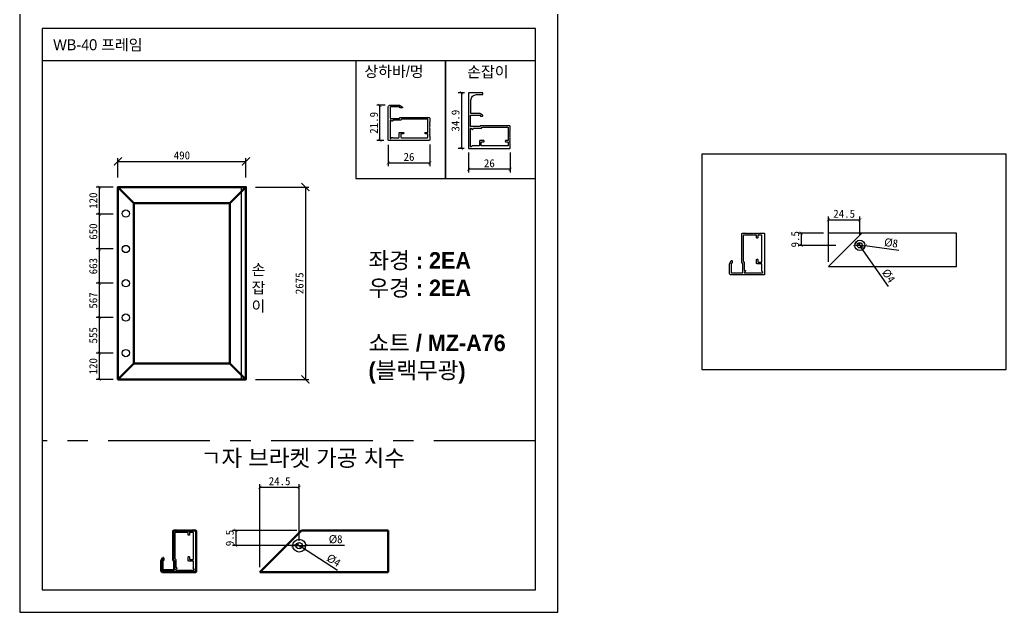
# Model space of a CAD drawing. Header units: millimetres. Extents: x -44117 to 256353, y -2095463 to 65325.
# Drawn here: x 81796 to 84876, y 23585 to 25434 of the extents above; entities that cross this region are included whole.
import ezdxf

# ---------------------------------------------------------------- set-up
doc = ezdxf.new("R2010")
doc.units = ezdxf.units.MM
doc.header["$LTSCALE"] = 10
doc.linetypes.add('CENTER', pattern=[50.8, 31.75, -6.35, 6.35, -6.35])
doc.layers.add('Layer1', color=7, linetype='Continuous', lineweight=70)
doc.dimstyles.new('ISO-25', dxfattribs={"dimtxt": 2.5, "dimasz": 2.5, "dimexe": 1, "dimexo": 1, "dimtad": 1, "dimtxsty": 'Standard', "dimblk": 'ARCHTICK', "dimcen": 2.5, "dimadec": 0, "dimazin": 0, "dimtfac": 1, "dimtmove": 0, "dimatfit": 3, "dimfxl": 0, "dimarcsym": 0})

# ---------------------------------------------------------------- blocks, each defined once
blk = doc.blocks.new('_ArchTick')
at = {"color": 0, "linetype": 'ByBlock', "const_width": 0.15}
blk.add_lwpolyline([(-0.5, -0.5), (0.5, 0.5)], dxfattribs=at)
blk = doc.blocks.new('*D1830')
at = {"color": 0, "lineweight": -2}
for p, q in [((82102.4, 24941.7), (82102.4, 25001.9)), ((82102.4, 24991.9), (82502.4, 24991.9)), ((82502.4, 24941.7), (82502.4, 25001.9))]:
    blk.add_line(p, q, dxfattribs=at)
at = {"layer": 'Defpoints', "color": 0}
for p in [(82502.4, 24991.9), (82102.4, 24911.7), (82502.4, 24911.7)]:
    blk.add_point(p, dxfattribs=at)
at = {"color": 0, "lineweight": -2, "xscale": 25, "yscale": 25, "zscale": 25, "rotation": 180}
blk.add_blockref('_ArchTick', (82102.4, 24991.9), dxfattribs=at)
at = {"color": 0, "lineweight": -2, "xscale": 25, "yscale": 25, "zscale": 25}
blk.add_blockref('_ArchTick', (82502.4, 24991.9), dxfattribs=at)
at = {"color": 0, "insert": (82302.4, 25010.7), "char_height": 25, "attachment_point": 5}
blk.add_mtext('490', dxfattribs=at)
blk = doc.blocks.new('*D1823')
at = {"color": 0, "lineweight": -2}
for p, q in [((82532.4, 24911.7), (82698.3, 24911.7)), ((82688.3, 24911.7), (82688.3, 24311.7)), ((82532.4, 24311.7), (82698.3, 24311.7))]:
    blk.add_line(p, q, dxfattribs=at)
at = {"layer": 'Defpoints', "color": 0}
for p in [(82502.4, 24911.7), (82502.4, 24311.7), (82688.3, 24311.7)]:
    blk.add_point(p, dxfattribs=at)
at = {"color": 0, "lineweight": -2, "xscale": 25, "yscale": 25, "zscale": 25}
for p, rotation in [((82688.3, 24911.7), 90), ((82688.3, 24311.7), 270)]:
    blk.add_blockref('_ArchTick', p, dxfattribs=dict(at, rotation=rotation))
at = {"color": 0, "insert": (82669.6, 24611.7), "char_height": 25, "attachment_point": 5, "rotation": 90}
blk.add_mtext('2675', dxfattribs=at)
blk = doc.blocks.new('*D1824')
at = {"color": 0, "lineweight": -2}
for p, q in [((82087.4, 24911.7), (82034.5, 24911.7)), ((82044.5, 24911.7), (82044.5, 24827.4)), ((82087.4, 24827.4), (82034.5, 24827.4))]:
    blk.add_line(p, q, dxfattribs=at)
at = {"layer": 'Defpoints', "color": 0}
for p in [(82102.4, 24911.7), (82044.5, 24827.4), (82102.4, 24827.4)]:
    blk.add_point(p, dxfattribs=at)
at = {"color": 0, "lineweight": -2, "xscale": 10, "yscale": 10, "zscale": 10}
for p, rotation in [((82044.5, 24911.7), 90), ((82044.5, 24827.4), 270)]:
    blk.add_blockref('_ArchTick', p, dxfattribs=dict(at, rotation=rotation))
at = {"color": 0, "insert": (82025.7, 24869.5), "char_height": 25, "attachment_point": 5, "rotation": 90}
blk.add_mtext('120', dxfattribs=at)
blk = doc.blocks.new('*D1825')
at = {"color": 0, "lineweight": -2}
for p, q in [((82087.4, 24827.4), (82034.5, 24827.4)), ((82044.5, 24827.4), (82044.5, 24718.7)), ((82087.4, 24718.7), (82034.5, 24718.7))]:
    blk.add_line(p, q, dxfattribs=at)
at = {"layer": 'Defpoints', "color": 0}
for p in [(82102.4, 24827.4), (82044.5, 24718.7), (82102.4, 24718.7)]:
    blk.add_point(p, dxfattribs=at)
at = {"color": 0, "lineweight": -2, "xscale": 10, "yscale": 10, "zscale": 10}
for p, rotation in [((82044.5, 24827.4), 90), ((82044.5, 24718.7), 270)]:
    blk.add_blockref('_ArchTick', p, dxfattribs=dict(at, rotation=rotation))
at = {"color": 0, "insert": (82025.7, 24773), "char_height": 25, "attachment_point": 5, "rotation": 90}
blk.add_mtext('650', dxfattribs=at)
blk = doc.blocks.new('*D1826')
at = {"color": 0, "lineweight": -2}
for p, q in [((82087.4, 24718.7), (82034.5, 24718.7)), ((82044.5, 24718.7), (82044.5, 24611.7)), ((82087.4, 24611.7), (82034.5, 24611.7))]:
    blk.add_line(p, q, dxfattribs=at)
at = {"layer": 'Defpoints', "color": 0}
for p in [(82102.4, 24718.7), (82044.5, 24611.7), (82102.4, 24611.7)]:
    blk.add_point(p, dxfattribs=at)
at = {"color": 0, "lineweight": -2, "xscale": 10, "yscale": 10, "zscale": 10}
for p, rotation in [((82044.5, 24718.7), 90), ((82044.5, 24611.7), 270)]:
    blk.add_blockref('_ArchTick', p, dxfattribs=dict(at, rotation=rotation))
at = {"color": 0, "insert": (82025.7, 24665.2), "char_height": 25, "attachment_point": 5, "rotation": 90}
blk.add_mtext('663', dxfattribs=at)
blk = doc.blocks.new('*D1827')
at = {"color": 0, "lineweight": -2}
for p, q in [((82087.4, 24611.7), (82034.5, 24611.7)), ((82044.5, 24611.7), (82044.5, 24504.6)), ((82087.4, 24504.6), (82034.5, 24504.6))]:
    blk.add_line(p, q, dxfattribs=at)
at = {"layer": 'Defpoints', "color": 0}
for p in [(82102.4, 24611.7), (82044.5, 24504.6), (82102.4, 24504.6)]:
    blk.add_point(p, dxfattribs=at)
at = {"color": 0, "lineweight": -2, "xscale": 10, "yscale": 10, "zscale": 10}
for p, rotation in [((82044.5, 24611.7), 90), ((82044.5, 24504.6), 270)]:
    blk.add_blockref('_ArchTick', p, dxfattribs=dict(at, rotation=rotation))
at = {"color": 0, "insert": (82025.7, 24558.1), "char_height": 25, "attachment_point": 5, "rotation": 90}
blk.add_mtext('567', dxfattribs=at)
blk = doc.blocks.new('*D1828')
at = {"color": 0, "lineweight": -2}
for p, q in [((82087.4, 24504.6), (82034.5, 24504.6)), ((82044.5, 24504.6), (82044.5, 24394.1)), ((82087.4, 24394.1), (82034.5, 24394.1))]:
    blk.add_line(p, q, dxfattribs=at)
at = {"layer": 'Defpoints', "color": 0}
for p in [(82102.4, 24504.6), (82044.5, 24394.1), (82102.4, 24394.1)]:
    blk.add_point(p, dxfattribs=at)
at = {"color": 0, "lineweight": -2, "xscale": 10, "yscale": 10, "zscale": 10}
for p, rotation in [((82044.5, 24504.6), 90), ((82044.5, 24394.1), 270)]:
    blk.add_blockref('_ArchTick', p, dxfattribs=dict(at, rotation=rotation))
at = {"color": 0, "insert": (82025.7, 24449.4), "char_height": 25, "attachment_point": 5, "rotation": 90}
blk.add_mtext('555', dxfattribs=at)
blk = doc.blocks.new('*D1831')
at = {"color": 0, "lineweight": -2}
for p, q in [((82087.4, 24394.1), (82034.5, 24394.1)), ((82044.5, 24394.1), (82044.5, 24311.7)), ((82087.4, 24311.7), (82034.5, 24311.7))]:
    blk.add_line(p, q, dxfattribs=at)
at = {"layer": 'Defpoints', "color": 0}
for p in [(82102.4, 24394.1), (82044.5, 24311.7), (82102.4, 24311.7)]:
    blk.add_point(p, dxfattribs=at)
at = {"color": 0, "lineweight": -2, "xscale": 10, "yscale": 10, "zscale": 10}
for p, rotation in [((82044.5, 24394.1), 90), ((82044.5, 24311.7), 270)]:
    blk.add_blockref('_ArchTick', p, dxfattribs=dict(at, rotation=rotation))
at = {"color": 0, "insert": (82025.7, 24352.9), "char_height": 25, "attachment_point": 5, "rotation": 90}
blk.add_mtext('120', dxfattribs=at)
blk = doc.blocks.new('*D1829')
at = {"color": 0, "lineweight": -2}
for p, q in [((82946.5, 25044), (82946.5, 24977.1)), ((83076.5, 25045), (83076.5, 24977.1)), ((82946.5, 24987.1), (83076.5, 24987.1))]:
    blk.add_line(p, q, dxfattribs=at)
at = {"layer": 'Defpoints', "color": 0}
for p in [(82946.5, 25059), (83076.5, 25060), (83076.5, 24987.1)]:
    blk.add_point(p, dxfattribs=at)
at = {"color": 0, "lineweight": -2, "xscale": 10, "yscale": 10, "zscale": 10, "rotation": 180}
blk.add_blockref('_ArchTick', (82946.5, 24987.1), dxfattribs=at)
at = {"color": 0, "lineweight": -2, "xscale": 10, "yscale": 10, "zscale": 10}
blk.add_blockref('_ArchTick', (83076.5, 24987.1), dxfattribs=at)
at = {"color": 0, "insert": (83011.5, 25005.9), "char_height": 25, "attachment_point": 5}
blk.add_mtext('26', dxfattribs=at)
blk = doc.blocks.new('*D1832')
at = {"color": 0, "lineweight": -2}
for p, q in [((82936.5, 25167), (82910.6, 25167)), ((82920.6, 25057.5), (82920.6, 25167)), ((82933, 25057.5), (82910.6, 25057.5))]:
    blk.add_line(p, q, dxfattribs=at)
at = {"layer": 'Defpoints', "color": 0}
for p in [(82920.6, 25167), (82951.5, 25167), (82948, 25057.5)]:
    blk.add_point(p, dxfattribs=at)
at = {"color": 0, "lineweight": -2, "xscale": 10, "yscale": 10, "zscale": 10}
for p, rotation in [((82920.6, 25167), 90), ((82920.6, 25057.5), 270)]:
    blk.add_blockref('_ArchTick', p, dxfattribs=dict(at, rotation=rotation))
at = {"color": 0, "insert": (82901.9, 25112.3), "char_height": 25, "attachment_point": 5, "rotation": 90}
blk.add_mtext('21.9', dxfattribs=at)
blk = doc.blocks.new('*D1833')
at = {"color": 0, "lineweight": -2}
for p, q in [((83184.8, 25206.4), (83165.3, 25206.4)), ((83175.3, 25206.4), (83175.3, 25031.9)), ((83183.8, 25031.9), (83165.3, 25031.9))]:
    blk.add_line(p, q, dxfattribs=at)
at = {"layer": 'Defpoints', "color": 0}
for p in [(83199.8, 25206.4), (83175.3, 25031.9), (83198.8, 25031.9)]:
    blk.add_point(p, dxfattribs=at)
at = {"color": 0, "lineweight": -2, "xscale": 10, "yscale": 10, "zscale": 10}
for p, rotation in [((83175.3, 25206.4), 90), ((83175.3, 25031.9), 270)]:
    blk.add_blockref('_ArchTick', p, dxfattribs=dict(at, rotation=rotation))
at = {"color": 0, "insert": (83156.6, 25119.1), "char_height": 25, "attachment_point": 5, "rotation": 90}
blk.add_mtext('34.9', dxfattribs=at)
blk = doc.blocks.new('*D1834')
at = {"color": 0, "lineweight": -2}
for p, q in [((83197.3, 25019.4), (83197.3, 24957.4)), ((83327.3, 25019.4), (83327.3, 24957.4)), ((83327.3, 24967.4), (83197.3, 24967.4))]:
    blk.add_line(p, q, dxfattribs=at)
at = {"layer": 'Defpoints', "color": 0}
for p in [(83197.3, 25034.4), (83327.3, 25034.4), (83197.3, 24967.4)]:
    blk.add_point(p, dxfattribs=at)
at = {"color": 0, "lineweight": -2, "xscale": 10, "yscale": 10, "zscale": 10, "rotation": 180}
blk.add_blockref('_ArchTick', (83197.3, 24967.4), dxfattribs=at)
at = {"color": 0, "lineweight": -2, "xscale": 10, "yscale": 10, "zscale": 10}
blk.add_blockref('_ArchTick', (83327.3, 24967.4), dxfattribs=at)
at = {"color": 0, "insert": (83262.3, 24986.1), "char_height": 25, "attachment_point": 5}
blk.add_mtext('26', dxfattribs=at)
blk = doc.blocks.new('*D1837')
at = {"color": 0, "lineweight": -2}
for p, q in [((84321, 24679.1), (84321, 24819.7)), ((84321, 24809.7), (84419, 24809.7)), ((84419, 24761.1), (84419, 24819.7))]:
    blk.add_line(p, q, dxfattribs=at)
at = {"layer": 'Defpoints', "color": 0}
for p in [(84419, 24809.7), (84419, 24746.1), (84321, 24664.1)]:
    blk.add_point(p, dxfattribs=at)
at = {"color": 0, "lineweight": -2, "xscale": 10, "yscale": 10, "zscale": 10, "rotation": 180}
blk.add_blockref('_ArchTick', (84321, 24809.7), dxfattribs=at)
at = {"color": 0, "lineweight": -2, "xscale": 10, "yscale": 10, "zscale": 10}
blk.add_blockref('_ArchTick', (84419, 24809.7), dxfattribs=at)
at = {"color": 0, "insert": (84370, 24828.5), "char_height": 25, "attachment_point": 5}
blk.add_mtext('24.5', dxfattribs=at)
blk = doc.blocks.new('*D1836')
at = {"color": 0, "lineweight": -2}
for p, q in [((84306, 24768.1), (84226, 24768.1)), ((84236, 24768.1), (84236, 24730.1)), ((84344, 24730.1), (84226, 24730.1))]:
    blk.add_line(p, q, dxfattribs=at)
at = {"layer": 'Defpoints', "color": 0}
for p in [(84321, 24768.1), (84236, 24730.1), (84359, 24730.1)]:
    blk.add_point(p, dxfattribs=at)
at = {"color": 0, "lineweight": -2, "xscale": 10, "yscale": 10, "zscale": 10}
for p, rotation in [((84236, 24768.1), 90), ((84236, 24730.1), 270)]:
    blk.add_blockref('_ArchTick', p, dxfattribs=dict(at, rotation=rotation))
at = {"color": 0, "insert": (84217.3, 24749.1), "char_height": 25, "attachment_point": 5, "rotation": 90}
blk.add_mtext('9.5', dxfattribs=at)
blk = doc.blocks.new('*D1838')
at = {"color": 0, "lineweight": -2}
for p, q in [((84403.1, 24732.1), (84403.1, 24732.1)), ((84403.1, 24732.1), (84434.9, 24728.1)), ((84541, 24714.4), (84434.9, 24728.1))]:
    blk.add_line(p, q, dxfattribs=at)
at = {"layer": 'Defpoints', "color": 0}
for p in [(84403.1, 24732.1), (84434.9, 24728.1)]:
    blk.add_point(p, dxfattribs=at)
at = {"color": 0, "lineweight": -2, "xscale": 10, "yscale": 10, "zscale": 10}
for p, rotation in [((84403.1, 24732.1), 352.6733157331234), ((84434.9, 24728.1), 172.6733157331234)]:
    blk.add_blockref('_ArchTick', p, dxfattribs=dict(at, rotation=rotation))
at = {"color": 0, "insert": (84516.7, 24737.4), "char_height": 25, "attachment_point": 5, "rotation": 352.6733}
blk.add_mtext('{\\fGulim|b0|i0|c129|p50;Ø}8', dxfattribs=at)
blk = doc.blocks.new('*D1839')
at = {"color": 0, "lineweight": -2}
for p, q in [((84414.4, 24736.7), (84414.4, 24736.7)), ((84414.4, 24736.7), (84423.5, 24723.5)), ((84508, 24601.2), (84423.5, 24723.5))]:
    blk.add_line(p, q, dxfattribs=at)
at = {"layer": 'Defpoints', "color": 0}
for p in [(84414.4, 24736.7), (84423.5, 24723.5)]:
    blk.add_point(p, dxfattribs=at)
at = {"color": 0, "lineweight": -2, "yscale": 10, "zscale": 10}
for p, xscale, rotation in [((84414.4, 24736.7), 9.999999999999998, 304.6394572359351), ((84423.5, 24723.5), 10, 124.6394572359351)]:
    blk.add_blockref('_ArchTick', p, dxfattribs=dict(at, xscale=xscale, rotation=rotation))
at = {"color": 0, "insert": (84508.8, 24634.7), "char_height": 25, "attachment_point": 5, "rotation": 304.6395}
blk.add_mtext('{\\fGulim|b0|i0|c129|p50;Ø}4', dxfattribs=at)
blk = doc.blocks.new('*D1840')
at = {"color": 0, "lineweight": -2}
for p, q in [((82546.1, 23725.7), (82546.1, 23985.4)), ((82546.1, 23975.4), (82668.6, 23975.4)), ((82668.6, 23808.2), (82668.6, 23985.4))]:
    blk.add_line(p, q, dxfattribs=at)
at = {"layer": 'Defpoints', "color": 0}
for p in [(82668.6, 23975.4), (82668.6, 23793.2), (82546.1, 23710.7)]:
    blk.add_point(p, dxfattribs=at)
at = {"color": 0, "lineweight": -2, "xscale": 10, "yscale": 10, "zscale": 10, "rotation": 180}
blk.add_blockref('_ArchTick', (82546.1, 23975.4), dxfattribs=at)
at = {"color": 0, "lineweight": -2, "xscale": 10, "yscale": 10, "zscale": 10}
blk.add_blockref('_ArchTick', (82668.6, 23975.4), dxfattribs=at)
at = {"color": 0, "insert": (82607.4, 23994.1), "char_height": 25, "attachment_point": 5}
blk.add_mtext('24.5', dxfattribs=at)
blk = doc.blocks.new('*D1841')
at = {"color": 0, "lineweight": -2}
for p, q in [((82661.1, 23840.7), (82460.6, 23840.7)), ((82470.6, 23840.7), (82470.6, 23793.2)), ((82653.6, 23793.2), (82460.6, 23793.2))]:
    blk.add_line(p, q, dxfattribs=at)
at = {"layer": 'Defpoints', "color": 0}
for p in [(82676.1, 23840.7), (82470.6, 23793.2), (82668.6, 23793.2)]:
    blk.add_point(p, dxfattribs=at)
at = {"color": 0, "lineweight": -2, "xscale": 10, "yscale": 10, "zscale": 10}
for p, rotation in [((82470.6, 23840.7), 90), ((82470.6, 23793.2), 270)]:
    blk.add_blockref('_ArchTick', p, dxfattribs=dict(at, rotation=rotation))
at = {"color": 0, "insert": (82451.8, 23816.9), "char_height": 25, "attachment_point": 5, "rotation": 90}
blk.add_mtext('9.5', dxfattribs=at)
blk = doc.blocks.new('*D1842')
at = {"color": 0, "lineweight": -2}
for p, q in [((82648.6, 23793.1), (82688.6, 23793.2)), ((82648.6, 23793.1), (82648.6, 23793.1)), ((82809.8, 23793.3), (82688.6, 23793.2))]:
    blk.add_line(p, q, dxfattribs=at)
at = {"layer": 'Defpoints', "color": 0}
for p in [(82648.6, 23793.1), (82688.6, 23793.2)]:
    blk.add_point(p, dxfattribs=at)
at = {"color": 0, "lineweight": -2, "xscale": 10, "yscale": 10, "zscale": 10}
for p, rotation in [((82648.6, 23793.1), 0.05364203420435289), ((82688.6, 23793.2), 180.0536420342043)]:
    blk.add_blockref('_ArchTick', p, dxfattribs=dict(at, rotation=rotation))
at = {"color": 0, "insert": (82782.7, 23812.9), "char_height": 25, "attachment_point": 5, "rotation": 0.0536}
blk.add_mtext('{\\fGulim|b0|i0|c129|p50;Ø}8', dxfattribs=at)
blk = doc.blocks.new('*D1843')
at = {"color": 0, "lineweight": -2}
for p, q in [((82661.9, 23797.5), (82661.9, 23797.5)), ((82661.9, 23797.5), (82675.3, 23788.8)), ((82788.4, 23715.7), (82675.3, 23788.8))]:
    blk.add_line(p, q, dxfattribs=at)
at = {"layer": 'Defpoints', "color": 0}
for p in [(82661.9, 23797.5), (82675.3, 23788.8)]:
    blk.add_point(p, dxfattribs=at)
at = {"color": 0, "lineweight": -2, "xscale": 10, "yscale": 10, "zscale": 10}
for p, rotation in [((82661.9, 23797.5), 327.0994819914957), ((82675.3, 23788.8), 147.0994819914957)]:
    blk.add_blockref('_ArchTick', p, dxfattribs=dict(at, rotation=rotation))
at = {"color": 0, "insert": (82776.4, 23746.9), "char_height": 25, "attachment_point": 5, "rotation": 327.0995}
blk.add_mtext('{\\fGulim|b0|i0|c129|p50;Ø}4', dxfattribs=at)

msp = doc.modelspace()

# ---------------------------------------------------------------- linework, layer by layer
for p, q in [((83406.06381, 25406.165), (81866.06381, 25406.165)), ((83406.06381, 25306.165), (81866.06381, 25306.165)), ((82487.22386, 24911.66584), (82487.22386, 24311.66584)), ((84720.98688, 24768.10839, 0), (84320.98688, 24768.10839, 0)), ((84424.98688, 24768.05324, 0), (84320.98688, 24664.05324, 0)), ((84720.98688, 24664.10839, 0), (84720.98688, 24768.10839, 0)), ((84320.98688, 24664.05324, 0), (84424.98688, 24664.10839, 0)), ((84424.98688, 24664.10839, 0), (84720.98688, 24664.10839, 0))]:
    msp.add_line(p, q)
at = {"linetype": 'CENTER'}
msp.add_line((83406.06381, 24120.67568), (81866.06381, 24120.67568), dxfattribs=at)
for points in [[(81796.06381, 23585.33473), (83476.06381, 23585.33473), (83476.06381, 25961.33473), (81796.06381, 25961.33473)], [(83125.56259, 25306.165), (82845.06137, 25306.165), (82845.06137, 24938.14662), (83125.56259, 24938.14662)], [(83406.06381, 25306.165), (83125.56259, 25306.165), (83125.56259, 24938.14662), (83406.06381, 24938.14662)], [(84876.11176, 24342.81162), (84876.11176, 25014.81162), (83925.71176, 25014.81162), (83925.71176, 24342.81162)]]:
    msp.add_lwpolyline(points, close=True)
msp.add_lwpolyline([(81866.06381, 25406.165), (81866.06381, 23655.33473), (83406.06381, 23655.33473), (83406.06381, 25406.165)])
at = {"color": 7, "elevation": 0}
for points in [[(83327.29733, 25034.39741), (83327.29733, 25045.14741), (83325.79733, 25046.64741), (83327.29733, 25048.14741), (83325.79733, 25049.64741), (83327.29733, 25051.14741), (83325.79733, 25052.64741), (83327.29733, 25054.14741), (83325.79733, 25055.64741), (83327.29733, 25057.14741), (83325.79733, 25058.64741), (83327.29733, 25060.14741), (83325.79733, 25061.64741), (83327.29733, 25063.14741), (83325.79733, 25064.64741), (83327.29733, 25066.14741), (83325.79733, 25067.64741), (83327.29733, 25069.14741), (83325.79733, 25070.64741), (83327.29733, 25072.14741), (83325.79733, 25073.64741), (83327.29733, 25075.14741), (83325.79733, 25076.64741), (83327.29733, 25078.14741), (83325.79733, 25079.64741), (83327.29733, 25081.14741), (83325.79733, 25082.64741), (83327.29733, 25084.14741), (83325.79733, 25085.64741), (83327.29733, 25087.14741), (83325.79733, 25088.64741), (83327.29733, 25090.14741), (83327.29733, 25100.89741, 0.4142135624), (83324.79733, 25103.39741), (83234.79733, 25103.39741, 0.4142135624), (83233.29733, 25101.89741), (83233.29733, 25101.39741, -0.4142135624), (83232.29733, 25100.39741), (83204.79733, 25100.39741, -0.4142135624), (83203.29733, 25101.89741), (83203.29733, 25134.89741, -0.4142135624), (83204.79733, 25136.39741), (83232.29733, 25136.39741, -0.4142135624), (83233.29733, 25135.39741), (83233.29733, 25134.89741, 0.4142135624), (83234.79733, 25133.39741), (83240.79733, 25133.39741, 0.855700792), (83241.25551, 25136.32572), (83232.0503, 25141.39741), (83204.79733, 25141.39741), (83204.79733, 25182.99843, -0.4173893777), (83222.38578, 25200.39741), (83224.92057, 25200.39741, 0.118515719), (83226.28421, 25200.72524, -0.2466321039), (83228.60895, 25200.69792, 0.2301863539), (83231.23219, 25200.69792), (83231.23219, 25200.69792, -0.2466321039), (83233.55693, 25200.72524, 0.2404082058), (83236.28421, 25200.72524, -0.2466321039), (83238.60895, 25200.69792, 0.1244779229), (83239.79733, 25200.39741, 0.4142135624), (83242.29733, 25202.89741), (83242.29733, 25203.89741, 0.4142135624), (83239.79733, 25206.39741), (83199.79733, 25206.39741, 0.4142135624), (83197.29733, 25203.89741), (83197.29733, 25033.39741, 0.4142135624), (83198.79733, 25031.89741), (83324.79733, 25031.89741, 0.4142135624), (83327.29733, 25034.39741)], [(83076.51852, 25126.50525), (83076.51852, 25115.75525), (83075.01852, 25114.25525), (83076.51852, 25112.75525), (83075.01852, 25111.25525), (83076.51852, 25109.75525), (83075.01852, 25108.25525), (83076.51852, 25106.75525), (83075.01852, 25105.25525), (83076.51852, 25103.75525), (83075.01852, 25102.25525), (83076.51852, 25100.75525), (83075.01852, 25099.25525), (83076.51852, 25097.75525), (83075.01852, 25096.25525), (83076.51852, 25094.75525), (83075.01852, 25093.25525), (83076.51852, 25091.75525), (83075.01852, 25090.25525), (83076.51852, 25088.75525), (83075.01852, 25087.25525), (83076.51852, 25085.75525), (83075.01852, 25084.25525), (83076.51852, 25082.75525), (83075.01852, 25081.25525), (83076.51852, 25079.75525), (83075.01852, 25078.25525), (83076.51852, 25076.75525), (83075.01852, 25075.25525), (83076.51852, 25073.75525), (83075.01852, 25072.25525), (83076.51852, 25070.75525), (83076.51852, 25060.00525, -0.4142135624), (83074.01852, 25057.50525), (83074.01852, 25057.50525), (82948.01852, 25057.50525, -0.4142135624), (82946.51852, 25059.00525), (82946.51852, 25162.00525, -0.4142135624), (82951.51852, 25167.00525), (82981.27149, 25167.00525), (82990.4767, 25161.93356, -0.855700792), (82990.01852, 25159.00525), (82984.01852, 25159.00525, -0.4142135624), (82982.51852, 25160.50525), (82982.51852, 25161.00525, 0.4142135624), (82981.51852, 25162.00525), (82954.01852, 25162.00525, 0.4142135624), (82952.51852, 25160.50525), (82952.51852, 25127.50525, 0.4142135624), (82954.01852, 25126.00525), (82981.51852, 25126.00525, 0.4142135624), (82982.51852, 25127.00525), (82982.51852, 25127.50525, -0.4142135624), (82984.01852, 25129.00525), (83074.01852, 25129.00525, -0.4142135623), (83076.51852, 25126.50525)], [(84052.65068, 24768.10839), (84063.40068, 24768.10839), (84064.90068, 24766.60839), (84066.40068, 24768.10839), (84067.90068, 24766.60839), (84069.40068, 24768.10839), (84070.90068, 24766.60839), (84072.40068, 24768.10839), (84073.90068, 24766.60839), (84075.40068, 24768.10839), (84076.90068, 24766.60839), (84078.40068, 24768.10839), (84079.90068, 24766.60839), (84081.40068, 24768.10839), (84082.90068, 24766.60839), (84084.40068, 24768.10839), (84085.90068, 24766.60839), (84087.40068, 24768.10839), (84088.90068, 24766.60839), (84090.40068, 24768.10839), (84091.90068, 24766.60839), (84093.40068, 24768.10839), (84094.90068, 24766.60839), (84096.40068, 24768.10839), (84097.90068, 24766.60839), (84099.40068, 24768.10839), (84100.90068, 24766.60839), (84102.40068, 24768.10839), (84103.90068, 24766.60839), (84105.40068, 24768.10839), (84106.90068, 24766.60839), (84108.40068, 24768.10839), (84119.15068, 24768.10839, -0.4142135624), (84121.65068, 24765.60839), (84121.65068, 24765.60839), (84121.65068, 24639.60839, -0.4142135624), (84120.15068, 24638.10839), (84017.15068, 24638.10839, -0.4142135624), (84012.15068, 24643.10839), (84012.15068, 24672.86136), (84017.22237, 24682.06657, -0.855700792), (84020.15068, 24681.60839), (84020.15068, 24675.60839, -0.4142135624), (84018.65068, 24674.10839), (84018.15068, 24674.10839, 0.4142135624), (84017.15068, 24673.10839), (84017.15068, 24645.60839, 0.4142135624), (84018.65068, 24644.10839), (84051.65068, 24644.10839, 0.4142135624), (84053.15068, 24645.60839), (84053.15068, 24673.10839, 0.4142135624), (84052.15068, 24674.10839), (84051.65068, 24674.10839, -0.4142135624), (84050.15068, 24675.60839), (84050.15068, 24765.60839, -0.4142135623), (84052.65068, 24768.10839)], [(82284.76385, 23716.6585), (82339.76385, 23716.6585, 0.6516899091), (82340.87211, 23719.16932), (82338.1556, 23722.14767, -0.3444690404), (82338.01536, 23723.98992, 0.1479411349), (82338.26687, 23724.82135), (82338.26687, 23743.6585, 0.4142135624), (82336.76687, 23745.1585), (82323.26385, 23745.1585, -0.4142135624), (82321.76385, 23746.6585), (82321.76385, 23757.6585, -0.4142135624), (82323.26385, 23759.1585), (82324.26385, 23759.1585, -0.4142135624), (82325.76385, 23757.6585), (82325.76385, 23751.6585, 0.4142135624), (82327.26385, 23750.1585), (82336.76385, 23750.1585, 0.4142135624), (82338.26385, 23751.6585), (82338.26385, 23832.9085, 0.4142135624), (82336.76385, 23834.4085), (82327.26385, 23834.4085, 0.4142135624), (82325.76385, 23832.9085), (82325.76385, 23826.9085, -0.4142135624), (82324.26385, 23825.4085), (82323.26385, 23825.4085, -0.4142135624), (82321.76385, 23826.9085), (82321.76385, 23832.9085, 0.4142135624), (82320.26385, 23834.4085), (82281.76385, 23834.4085, 0.4142135624), (82280.26385, 23832.9085), (82280.26385, 23752.6585, 0.4142135624), (82281.26385, 23751.6585), (82281.76385, 23751.6585, -0.414213547), (82283.26385, 23750.1585), (82283.26385, 23725.6585, 0.4142135328), (82284.26385, 23724.6585), (82285.26385, 23724.6585, -0.6516899091), (82286.37211, 23722.14767), (82283.6556, 23719.16932, 0.651689909), (82284.76385, 23716.6585)]]:
    msp.add_lwpolyline(points, format="xyb", dxfattribs=at)
at = {"color": 7}
for points in [[(82952.51852, 25119.50525), (82952.51852, 25064.50525, 0.6516899091), (82955.02935, 25063.397), (82958.0077, 25066.11351, -0.3444690404), (82959.84995, 25066.25374, 0.1479411349), (82960.68138, 25066.00223), (82979.51852, 25066.00223, 0.4142135624), (82981.01852, 25067.50223), (82981.01852, 25081.00525, -0.4142135624), (82982.51852, 25082.50525), (82993.51852, 25082.50525, -0.4142135624), (82995.01852, 25081.00525), (82995.01852, 25080.00525, -0.4142135624), (82993.51852, 25078.50525), (82987.51852, 25078.50525, 0.4142135624), (82986.01852, 25077.00525), (82986.01852, 25067.50525, 0.4142135624), (82987.51852, 25066.00525), (83068.76852, 25066.00525, 0.4142135624), (83070.26852, 25067.50525), (83070.26852, 25077.00525, 0.4142135624), (83068.76852, 25078.50525), (83062.76852, 25078.50525, -0.4142135624), (83061.26852, 25080.00525), (83061.26852, 25081.00525, -0.4142135624), (83062.76852, 25082.50525), (83068.76852, 25082.50525, 0.4142135624), (83070.26852, 25084.00525), (83070.26852, 25122.50525, 0.4142135624), (83068.76852, 25124.00525), (82988.51852, 25124.00525, 0.4142135624), (82987.51852, 25123.00525), (82987.51852, 25122.50525, -0.414213547), (82986.01852, 25121.00525), (82961.51852, 25121.00525, 0.4142135328), (82960.51852, 25120.00525), (82960.51852, 25119.00525, -0.6516899091), (82958.0077, 25117.89699), (82955.02935, 25120.61351, 0.651689909), (82952.51852, 25119.50525)], [(83236.79733, 25095.39741, 0.414213547), (83238.29733, 25096.89741), (83238.29733, 25097.39741, -0.4142135624), (83239.29733, 25098.39741), (83319.54733, 25098.39741, -0.4142135624), (83321.04733, 25096.89741), (83321.04733, 25058.39741, -0.4142135624), (83319.54733, 25056.89741), (83313.54733, 25056.89741, 0.4142135624), (83312.04733, 25055.39741), (83312.04733, 25054.39741, 0.4142135624), (83313.54733, 25052.89741), (83319.54733, 25052.89741, -0.4142135624), (83321.04733, 25051.39741), (83321.04733, 25041.89741, -0.4142135624), (83319.54733, 25040.39741), (83238.29733, 25040.39741, -0.4142135624), (83236.79733, 25041.89741), (83236.79733, 25051.39741, -0.4142135624), (83238.29733, 25052.89741), (83244.29733, 25052.89741, 0.4142135624), (83245.79733, 25054.39741), (83245.79733, 25055.39741, 0.4142135624), (83244.29733, 25056.89741), (83233.29733, 25056.89741, 0.4142135624), (83231.79733, 25055.39741), (83231.79733, 25041.89439, -0.4142135624), (83230.29733, 25040.39439), (83211.46018, 25040.39439, -0.1479411349), (83210.62876, 25040.6459, 0.3444690404), (83208.7865, 25040.50566), (83205.80815, 25037.78915, -0.6516899091), (83203.29733, 25038.89741), (83203.29733, 25093.89741, -0.651689909), (83205.80815, 25095.00566), (83208.7865, 25092.28915, 0.6516899091), (83211.29733, 25093.39741), (83211.29733, 25094.39741, -0.4142135328), (83212.29733, 25095.39741), (83236.79915, 25095.39741)], [(84059.65068, 24644.10839), (84114.65068, 24644.10839, 0.6516899091), (84115.75893, 24646.61922), (84113.04242, 24649.59757, -0.3444690404), (84112.90219, 24651.43982, 0.1479411349), (84113.1537, 24652.27125), (84113.1537, 24671.10839, 0.4142135624), (84111.6537, 24672.60839), (84098.15068, 24672.60839, -0.4142135624), (84096.65068, 24674.10839), (84096.65068, 24685.10839, -0.4142135624), (84098.15068, 24686.60839), (84099.15068, 24686.60839, -0.4142135624), (84100.65068, 24685.10839), (84100.65068, 24679.10839, 0.4142135624), (84102.15068, 24677.60839), (84111.65068, 24677.60839, 0.4142135624), (84113.15068, 24679.10839), (84113.15068, 24760.35839, 0.4142135624), (84111.65068, 24761.85839), (84102.15068, 24761.85839, 0.4142135624), (84100.65068, 24760.35839), (84100.65068, 24754.35839, -0.4142135624), (84099.15068, 24752.85839), (84098.15068, 24752.85839, -0.4142135624), (84096.65068, 24754.35839), (84096.65068, 24760.35839, 0.4142135624), (84095.15068, 24761.85839), (84056.65068, 24761.85839, 0.4142135624), (84055.15068, 24760.35839), (84055.15068, 24680.10839, 0.4142135624), (84056.15068, 24679.10839), (84056.65068, 24679.10839, -0.414213547), (84058.15068, 24677.60839), (84058.15068, 24653.10839, 0.4142135328), (84059.15068, 24652.10839), (84060.15068, 24652.10839, -0.6516899091), (84061.25893, 24649.59757), (84058.54242, 24646.61922, 0.651689909), (84059.65068, 24644.10839)]]:
    msp.add_lwpolyline(points, format="xyb", dxfattribs=at)
for centre, radius in [((82127.40632, 24829.22178), 11.35567), ((84418.98688, 24730.10839, 0), 16), ((84418.98688, 24730.10839, 0), 8), ((82127.40632, 24718.69855), 11.35567), ((82127.40632, 24611.66584), 11.35567), ((82127.40632, 24504.63314), 11.35567), ((82127.40632, 24394.1099), 11.35567), ((82668.60005, 23793.1585), 20), ((82668.60005, 23793.1585), 10)]:
    msp.add_circle(centre, radius)
at = {"layer": 'Layer1'}
for p, q in [((82152.40632, 24861.66584), (82102.40632, 24911.66584)), ((82452.40632, 24861.66584), (82502.40632, 24911.66584)), ((82152.40632, 24361.66584), (82102.40632, 24311.66584)), ((82502.40632, 24311.66584), (82452.40632, 24361.66584)), ((82676.10005, 23840.6585), (82546.10005, 23710.6585)), ((82946.10005, 23840.6585), (82676.10005, 23840.6585)), ((82946.10005, 23710.6585), (82946.10005, 23840.6585)), ((82946.10005, 23710.6585), (82546.10005, 23710.6585))]:
    msp.add_line(p, q, dxfattribs=at)
for points in [[(82102.40632, 24311.66584), (82502.40632, 24311.66584), (82502.40632, 24911.66584), (82102.40632, 24911.66584)], [(82152.40632, 24361.66584), (82452.40632, 24361.66584), (82452.40632, 24861.66584), (82152.40632, 24861.66584)]]:
    msp.add_lwpolyline(points, close=True, dxfattribs=at)
msp.add_lwpolyline([(82277.76385, 23840.6585), (82288.51385, 23840.6585), (82290.01385, 23839.1585), (82291.51385, 23840.6585), (82293.01385, 23839.1585), (82294.51385, 23840.6585), (82296.01385, 23839.1585), (82297.51385, 23840.6585), (82299.01385, 23839.1585), (82300.51385, 23840.6585), (82302.01385, 23839.1585), (82303.51385, 23840.6585), (82305.01385, 23839.1585), (82306.51385, 23840.6585), (82308.01385, 23839.1585), (82309.51385, 23840.6585), (82311.01385, 23839.1585), (82312.51385, 23840.6585), (82314.01385, 23839.1585), (82315.51385, 23840.6585), (82317.01385, 23839.1585), (82318.51385, 23840.6585), (82320.01385, 23839.1585), (82321.51385, 23840.6585), (82323.01385, 23839.1585), (82324.51385, 23840.6585), (82326.01385, 23839.1585), (82327.51385, 23840.6585), (82329.01385, 23839.1585), (82330.51385, 23840.6585), (82332.01385, 23839.1585), (82333.51385, 23840.6585), (82344.26385, 23840.6585, -0.4142135624), (82346.76385, 23838.1585), (82346.76385, 23838.1585), (82346.76385, 23712.1585, -0.4142135624), (82345.26385, 23710.6585), (82242.26385, 23710.6585, -0.4142135624), (82237.26385, 23715.6585), (82237.26385, 23745.41147), (82242.33554, 23754.61668, -0.855700792), (82245.26385, 23754.1585), (82245.26385, 23748.1585, -0.4142135624), (82243.76385, 23746.6585), (82243.26385, 23746.6585, 0.4142135624), (82242.26385, 23745.6585), (82242.26385, 23718.1585, 0.4142135624), (82243.76385, 23716.6585), (82276.76385, 23716.6585, 0.4142135624), (82278.26385, 23718.1585), (82278.26385, 23745.6585, 0.4142135624), (82277.26385, 23746.6585), (82276.76385, 23746.6585, -0.4142135624), (82275.26385, 23748.1585), (82275.26385, 23838.1585, -0.4142135623), (82277.76385, 23840.6585)], format="xyb", dxfattribs=at)

# ---------------------------------------------------------------- texts
at = {"attachment_point": 1}
for s, heights, insert, char_height in [('{\\fGulim|b0|i0|c129|p50;WB-40 프레임}', [-38.22783], (81900.70326, 25373.12952), 34.3), ('{\\fGulim|b0|i0|c129|p50;상하바/멍}', [-41.60759], (82872.25488, 25289.78896), 34.3), ('{\\fGulim|b0|i0|c129|p50;손잡이}', [-38.18216], (83192.97754, 25288.67222), 34.3), ('{\\fGulim|b1|i0|c129|p50;좌경 : 2EA\\P우경 : 2EA\\P\\P쇼트 / MZ-A76^J(블랙무광)}', [-416.84028], (82884.97689, 24708.8521), 51.45), ('{\\fGulim|b0|i0|c129|p50;손\\P잡\\P이}', [-155.62122], (82519.87283, 24671.9267), 34.3), ('{\\fGulim|b1|i0|c129|p50;ㄱ자 브라켓 가공 치수}', [-57.50694], (82361.32697, 24092.2128), 51.45)]:
    msp.add_mtext_dynamic_manual_height_columns(s, width=3307.3198183, gutter_width=12.5, heights=heights, dxfattribs=dict(at, insert=insert, char_height=char_height))

# ---------------------------------------------------------------- dimensions: what is measured, and where the dimension line sits
for base, p1, p2, text, override, picture, middle in [((83175.31434, 25031.89741), (83199.79733, 25206.39741, 0), (83198.79733, 25031.89741, 0), '34.9', {"dimscale": 10, "dimasz": 1, "dimexo": 1.5}, '*D1833', (83156.56434, 25119.14741)), ((82920.63098, 25167.00525), (82948.01852, 25057.50525, 0), (82951.51852, 25167.00525, 0), '21.9', {"dimscale": 10, "dimasz": 1, "dimexo": 1.5}, '*D1832', (82901.88098, 25112.25525)), ((82688.32632, 24311.66584), (82502.40632, 24911.66584), (82502.40632, 24311.66584), '2675', {"dimscale": 10, "dimexo": 3}, '*D1823', (82669.57632, 24611.66584))]:
    dim = msp.add_linear_dim(base=base, p1=p1, p2=p2, angle=90, text=text, dimstyle='ISO-25', override=override)
    dim.commit()
    dim.dimension.update_dxf_attribs({"geometry": picture, "text_midpoint": middle})
for base, p1, p2, text, override, picture, middle in [((83076.51852, 24987.12658), (82946.51852, 25059.00525, 0), (83076.51852, 25060.00525, 0), '26', {"dimscale": 10, "dimasz": 1, "dimexo": 1.5}, '*D1829', (83011.51852, 25005.87658)), ((82502.40632, 24991.92564), (82102.40632, 24911.66584), (82502.40632, 24911.66584), '490', {"dimscale": 10, "dimexo": 3}, '*D1830', (82302.40632, 25010.67564)), ((83197.29733, 24967.37493), (83327.29733, 25034.39741, 0), (83197.29733, 25034.39741, 0), '26', {"dimscale": 10, "dimasz": 1, "dimexo": 1.5}, '*D1834', (83262.29733, 24986.12493)), ((84418.98688, 24809.72283, 0), (84320.98688, 24664.05324, 0), (84418.98688, 24746.10839, 0), '24.5', {"dimscale": 10, "dimasz": 1, "dimexo": 1.5}, '*D1837', (84369.98688, 24828.47283, 0))]:
    dim = msp.add_linear_dim(base=base, p1=p1, p2=p2, text=text, dimstyle='ISO-25', override=override)
    dim.commit()
    dim.dimension.update_dxf_attribs({"geometry": picture, "text_midpoint": middle})
for base, p1, p2, text, override, picture, middle in [((82044.45618, 24827.38765), (82102.40632, 24911.66584), (82102.40632, 24827.38765), '120', {"dimscale": 10, "dimasz": 1, "dimexo": 1.5}, '*D1824', (82044.45618, 24869.52675)), ((82044.45618, 24718.69855), (82102.40632, 24827.38765), (82102.40632, 24718.69855), '650', {"dimscale": 10, "dimasz": 1, "dimexo": 1.5, "dimtmove": 1}, '*D1825', (82044.45618, 24773.0431)), ((84236.04263, 24730.10839, 0), (84320.98688, 24768.10839, 0), (84358.98688, 24730.10839, 0), '9.5', {"dimscale": 10, "dimasz": 1, "dimexo": 1.5}, '*D1836', (84236.04263, 24749.10839, 0)), ((82044.45618, 24611.66584), (82102.40632, 24718.69855), (82102.40632, 24611.66584), '663', {"dimscale": 10, "dimasz": 1, "dimexo": 1.5, "dimtmove": 1}, '*D1826', (82044.45618, 24665.18219)), ((82044.45618, 24504.63314), (82102.40632, 24611.66584), (82102.40632, 24504.63314), '567', {"dimscale": 10, "dimasz": 1, "dimexo": 1.5, "dimtmove": 1}, '*D1827', (82044.45618, 24558.14949)), ((82044.45618, 24394.1099), (82102.40632, 24504.63314), (82102.40632, 24394.1099), '555', {"dimscale": 10, "dimasz": 1, "dimexo": 1.5, "dimtmove": 1}, '*D1828', (82044.45618, 24449.37152)), ((82044.45618, 24311.66584), (82102.40632, 24394.1099), (82102.40632, 24311.66584), '120', {"dimscale": 10, "dimasz": 1, "dimexo": 1.5, "dimtmove": 1}, '*D1831', (82044.45618, 24352.88787)), ((82470.5756, 23793.1585, 0), (82676.10005, 23840.6585), (82668.60005, 23793.1585), '9.5', {"dimscale": 10, "dimasz": 1, "dimexo": 1.5}, '*D1841', (82470.5756, 23816.9085, 0))]:
    dim = msp.add_linear_dim(base=base, p1=p1, p2=p2, angle=90, text=text, dimstyle='ISO-25', override=override)
    dim.commit()
    dim.dimension.update_dxf_attribs({"geometry": picture, "text_midpoint": middle, "dimtype": 160})
for p1, p2, text, picture, middle in [((84403.11752, 24732.14882, 0), (84434.85624, 24728.06797, 0), '{\\fGulim|b0|i0|c129|p50;Ø}8', '*D1838', (84514.18585, 24717.86806, 0)), ((84414.4396, 24736.69035, 0), (84423.53416, 24723.52643, 0), '{\\fGulim|b0|i0|c129|p50;Ø}4', '*D1839', (84492.62931, 24623.51473, 0)), ((82648.60006, 23793.13977), (82688.60004, 23793.17722), '{\\fGulim|b0|i0|c129|p50;Ø}8', '*D1842', (82782.68799, 23793.26531)), ((82661.88313, 23797.50395), (82675.31697, 23788.81304), '{\\fGulim|b0|i0|c129|p50;Ø}4', '*D1843', (82765.65921, 23730.36687))]:
    dim = msp.add_diameter_dim_2p(p1=p1, p2=p2, text=text, dimstyle='ISO-25', override={"dimscale": 10, "dimasz": 1, "dimexo": 1.5})
    dim.commit()
    dim.dimension.update_dxf_attribs({"geometry": picture, "text_midpoint": middle, "dimtype": 163})
dim = msp.add_linear_dim(base=(82668.60005, 23975.36919, 0), p1=(82546.10005, 23710.6585), p2=(82668.60005, 23793.1585), text='24.5', dimstyle='ISO-25', override={"dimscale": 10, "dimasz": 1, "dimexo": 1.5})
dim.commit()
dim.dimension.update_dxf_attribs({"geometry": '*D1840', "text_midpoint": (82607.35005, 23975.36919, 0), "dimtype": 160})

doc.saveas('drawing.dxf')
